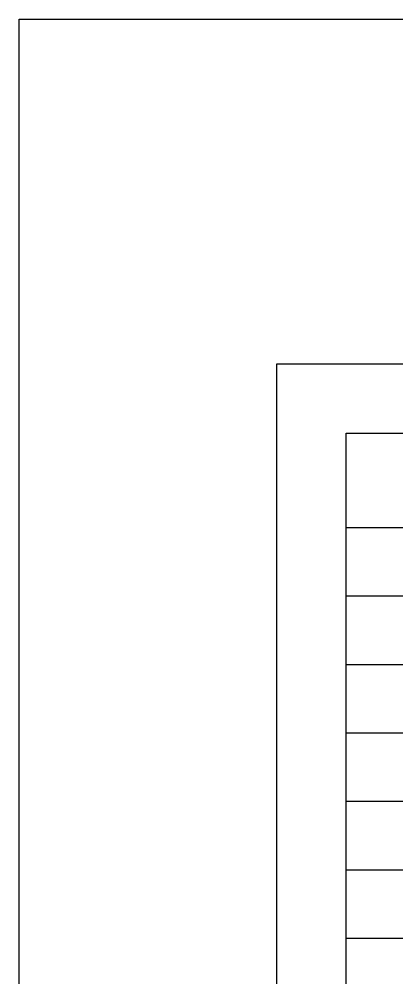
# Model space of a CAD drawing. Header units: millimetres. Extents: x 0 to 252000, y 0 to 178200.
# Drawn here: x 0 to 46358, y 60589 to 178200 of the extents above; entities that cross this region are included whole.
import ezdxf

# ---------------------------------------------------------------- set-up
doc = ezdxf.new("R2010")
doc.units = ezdxf.units.MM
doc.linetypes.add('CEN', pattern=[62, 60, -1, 0, -1])
doc.layers.get('Defpoints').update_dxf_attribs({"color": 181})
doc.layers.add('01 CEN', color=1, linetype='CEN')

msp = doc.modelspace()

# ---------------------------------------------------------------- linework, layer by layer
at = {"layer": '01 CEN', "ltscale": 500}
for p, q in [((110343, 115803), (40143, 115803)), ((110343, 107403), (40143, 107403)), ((110343, 99003), (40143, 99003)), ((110343, 90603), (40143, 90603)), ((110343, 82203), (40143, 82203)), ((110343, 73803), (40143, 73803)), ((110343, 65403), (40143, 65403))]:
    msp.add_line(p, q, dxfattribs=at)
at = {"layer": 'Defpoints'}
for points in [[(0, 178200), (252000, 178200), (252000, 0), (0, 0)], [(119433, 46103), (31643, 46103), (31643, 135903), (119433, 135903)]]:
    msp.add_lwpolyline(points, close=True, dxfattribs=at)
at = {"layer": 'Defpoints', "color": 11}
msp.add_lwpolyline([(110343, 54603), (40143, 54603), (40143, 127403), (110343, 127403)], close=True, dxfattribs=at)

doc.saveas('drawing.dxf')
